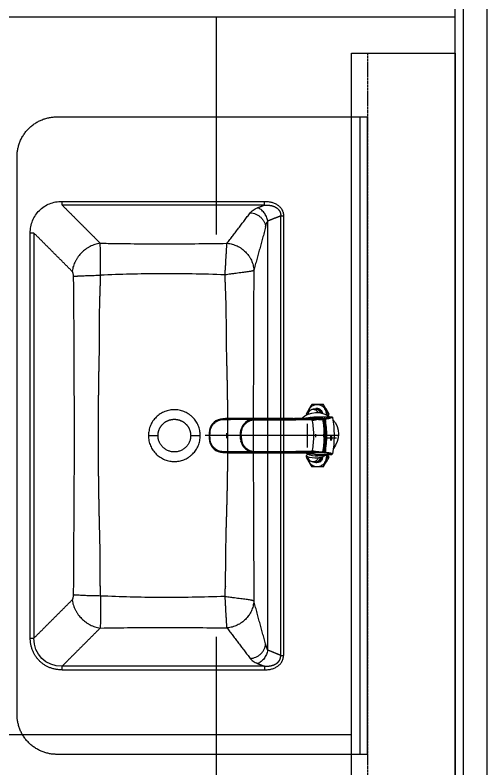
# Model space of a CAD drawing. Header units: millimetres. Extents: x 18456 to 179493, y -203649 to 469211.
# Drawn here: x 145095 to 145688, y 430503 to 431449 of the extents above; entities that cross this region are included whole.
import ezdxf

# ---------------------------------------------------------------- set-up
doc = ezdxf.new("R2010")
doc.units = ezdxf.units.MM
doc.linetypes.add('X-평면도(기본형)$0$HID', pattern=[2.8, 1.8, -1])
for name, color, linetype, true_color in [('X-평면도(기본형)$0$FIN', 9, 'Continuous', 0x808080), ('X-평면도(기본형)$0$FUR', 6, 'Continuous', 0xff00ff), ('X-평면도(기본형)$0$MC', 7, 'Continuous', 0x7f7fff), ('X-평면도(기본형)$0$TIL', 5, 'Continuous', 0x0000ff), ('X-평면도(기본형)$0$W1', 2, 'Continuous', 0xffff00)]:
    doc.layers.add(name, color=color, linetype=linetype, true_color=true_color)

# ---------------------------------------------------------------- blocks, each defined once
blk = doc.blocks.new('X-평면도(기본형)$0$A$C5FEA68FE')
at = {"layer": 'X-평면도(기본형)$0$FUR', "color": 8, "true_color": 0x808080}
for p, q in [((55.2, 39), (70.02, 39)), ((57.56, 29.12), (57.56, 28.32)), ((58.15, 29.12), (57.56, 29.12)), ((59.67, 31.7), (57.89, 29.91)), ((58.47, 29.91), (57.89, 29.91)), ((60.89, 32.92), (60.34, 32.37)), ((61.14, 32.92), (60.89, 32.92)), ((63.46, 34), (63.53, 34)), ((64.98, 33), (68.03, 33)), ((65.43, 23.5), (44.78, 23.5)), ((54.3, 21.52), (44.78, 23.5)), ((48.3, 27), (49.32, 27)), ((54.3, 20.52), (53.32, 20.69)), ((54.3, 21.52), (54.3, 20.52)), ((91.03, 21.52), (54.3, 21.52)), ((54.95, 20.52), (54.3, 20.52)), ((54.95, 20.46), (54.93, 20.45)), ((55.91, 21.29), (73.59, 21.44)), ((55.92, 21.29), (74.07, 21.44)), ((69.82, 19.97), (69.35, 19.97)), ((69.82, 19.96), (69.56, 18.55)), ((69.82, 19.96), (90.14, 19.94)), ((69.85, 20.97), (69.91, 20.97)), ((69.85, 20.96), (69.91, 20.96)), ((69.91, 20.96), (90.23, 20.93)), ((70.7, 22.9), (71.42, 22.74)), ((71.42, 22.74), (72.1, 22.58)), ((72.1, 22.58), (72.52, 22.48)), ((72.52, 22.48), (72.92, 22.39)), ((72.92, 22.39), (73.31, 22.31)), ((73.31, 22.31), (73.67, 22.23)), ((73.6, 21.44), (73.59, 21.44)), ((73.67, 22.23), (74.03, 22.15)), ((74.03, 22.15), (74.37, 22.07)), ((74.37, 22.07), (74.7, 22)), ((74.7, 22), (75.01, 21.93)), ((75.01, 21.93), (75.32, 21.87)), ((75.29, 21.45), (75.29, 21.45)), ((75.29, 21.45), (76.59, 21.18)), ((78.49, 21.07), (78.48, 21.07)), ((78.48, 21.07), (78.51, 21.07)), ((78.51, 21.07), (78.6, 21.07)), ((78.6, 21.07), (78.75, 21.06)), ((89.64, 21.53), (91.74, 21.52)), ((119.18, 19.89), (90.14, 19.94)), ((91.03, 21.52), (91.03, 20.93)), ((93.39, 21.51), (91.74, 21.52)), ((98.93, 21.5), (98.93, 20.93)), ((141.4, 19.86), (119.18, 19.89)), ((119.24, 20.96), (141.46, 20.93)), ((166.43, 20.47), (145.18, 20.48)), ((166.43, 21.47), (166.43, 20.47)), ((75.18, -15), (75.18, 15)), ((65.43, 2), (65.43, -2)), ((158.58, 8.3), (158.72, 7.83)), ((158.72, 7.83), (158.72, 7.84)), ((176.97, 3), (176.97, -3)), ((38.93, -3), (50.13, -3)), ((159.59, 0), (158.5, 0)), ((159.12, -6.17), (158.72, -7.84)), ((158.72, -7.83), (158.72, -7.84)), ((198.79, 0), (197.79, 0)), ((69.82, -19.96), (69.56, -18.55)), ((44.78, -23.5), (54.3, -21.52)), ((65.43, -23.5), (44.78, -23.5)), ((48.3, -27), (49.32, -27)), ((53.32, -20.69), (54.3, -20.52)), ((54.3, -20.52), (54.3, -21.52)), ((54.3, -20.52), (54.93, -20.52)), ((54.3, -21.52), (91.03, -21.52)), ((54.95, -20.46), (54.93, -20.45)), ((57.56, -26.96), (57.56, -29.12)), ((69.82, -19.97), (69.35, -19.97)), ((69.82, -19.96), (90.14, -19.94)), ((69.85, -20.96), (90.23, -20.93)), ((69.91, -20.97), (69.85, -20.97)), ((72.32, -22.53), (71.65, -22.68)), ((72.73, -22.44), (72.32, -22.53)), ((73.12, -22.35), (72.73, -22.44)), ((73.49, -22.27), (73.12, -22.35)), ((73.85, -22.19), (73.49, -22.27)), ((73.6, -21.44), (73.59, -21.44)), ((74.2, -22.11), (73.85, -22.19)), ((74.53, -22.04), (74.2, -22.11)), ((74.86, -21.97), (74.53, -22.04)), ((75.17, -21.9), (74.86, -21.97)), ((76.4, -24.76), (75.09, -23.45)), ((75.48, -21.83), (75.17, -21.9)), ((75.39, -21.76), (75.22, -21.77)), ((75.29, -21.45), (76.59, -21.18)), ((75.29, -21.45), (75.29, -21.45)), ((75.31, -21.45), (75.29, -21.45)), ((75.77, -21.77), (75.48, -21.83)), ((119.18, -19.89), (90.14, -19.94)), ((91.03, -21.52), (91.03, -20.93)), ((93.36, -21.51), (91.74, -21.52)), ((98.93, -21.5), (98.93, -20.93)), ((141.4, -19.86), (119.18, -19.89)), ((141.46, -20.93), (119.24, -20.96)), ((145.18, -20.48), (166.43, -20.47)), ((166.43, -21.47), (166.43, -20.47)), ((58.15, -29.12), (57.56, -29.12)), ((57.89, -29.91), (59.66, -31.7)), ((58.47, -29.91), (57.89, -29.91)), ((60.34, -32.37), (60.89, -32.92)), ((61.14, -32.92), (60.89, -32.92)), ((63.46, -34), (63.53, -34)), ((65.04, -33), (68.09, -33)), ((55.2, -39), (70.02, -39))]:
    blk.add_line(p, q, dxfattribs=at)
at = {"layer": 'X-평면도(기본형)$0$FUR', "color": 1, "true_color": 0xff0000}
blk.add_line((36.93, 0), (203.79, 0), dxfattribs=at)
at = {"layer": 'X-평면도(기본형)$0$FUR', "color": 8, "true_color": 0x808080}
for points in [[(53.28, 0), (53.45, 6.71), (54.02, 13.69), (54.93, 20.45)], [(74.07, 21.44), (74.77, 21.45), (75.29, 21.45)], [(75.19, 21.8), (75.21, 21.8), (75.34, 21.79), (75.64, 21.78), (76.13, 21.76), (76.79, 21.73), (77.61, 21.71), (78.59, 21.68), (79.72, 21.66), (81.01, 21.63), (82.46, 21.61), (84.05, 21.59), (85.78, 21.57), (87.65, 21.55), (89.64, 21.53)], [(75.29, 21.45), (75.94, 21.44), (76.82, 21.4), (77.5, 21.34)], [(75.32, 21.87), (75.63, 21.8), (75.77, 21.77)], [(78.75, 21.06), (78.96, 21.06), (79.06, 21.05)], [(90.23, 20.93), (98.89, 20.93), (108.71, 20.95), (119.24, 20.96)], [(93.39, 21.51), (96.32, 21.5), (98.93, 21.5)], [(98.93, 21.5), (119.24, 21.49), (141.9, 21.48), (166.43, 21.47)], [(141.46, 20.93), (144.46, 20.67), (147.64, 19.82), (150.62, 18.39), (153.28, 16.45), (155.51, 14.1), (157.27, 11.41), (158.58, 8.3)], [(166.43, 21.47), (170.47, 21.44), (174.43, 21.41), (178.12, 21.37), (181.56, 21.27), (184.76, 20.81), (187.69, 19.9), (190.29, 18.58), (192.55, 16.88), (194.5, 14.85), (196.15, 12.5), (197.53, 9.86), (198.36, 6.75), (198.7, 3.38), (198.79, 0)], [(158.72, 7.84), (159.12, 6.17), (159.48, 3.07), (159.59, 0)], [(54.93, -20.45), (54.02, -13.71), (53.45, -6.73), (53.28, 0)], [(158.72, -7.83), (158.58, -8.3), (157.27, -11.41), (155.51, -14.1), (153.28, -16.45), (150.62, -18.39), (147.64, -19.82), (144.46, -20.67), (141.46, -20.93)], [(159.59, 0), (159.48, -3.07), (159.12, -6.17)], [(198.79, 0), (198.7, -3.4), (198.36, -6.76), (197.53, -9.87), (196.15, -12.5), (194.5, -14.85), (192.55, -16.89), (190.28, -18.58), (187.68, -19.9), (184.75, -20.81), (181.55, -21.28), (178.1, -21.37), (174.42, -21.41), (170.45, -21.44), (166.43, -21.47)], [(75.29, -21.45), (74.79, -21.45), (74.08, -21.44), (55.91, -21.29)], [(71.65, -22.68), (70.93, -22.85), (70.7, -22.9)], [(91.74, -21.52), (89.64, -21.53), (87.65, -21.55), (85.78, -21.57), (84.05, -21.59), (82.46, -21.61), (81.01, -21.63), (79.72, -21.66), (78.59, -21.68), (77.61, -21.71), (76.79, -21.73), (76.13, -21.76), (75.64, -21.78), (75.34, -21.79), (75.23, -21.8)], [(77.5, -21.34), (76.84, -21.4), (75.96, -21.44), (75.29, -21.45)], [(119.24, -20.96), (108.71, -20.95), (98.89, -20.93), (90.23, -20.93)], [(98.93, -21.5), (96.1, -21.5), (93.33, -21.51)], [(166.43, -21.47), (141.88, -21.48), (119.22, -21.49), (98.93, -21.5)]]:
    blk.add_lwpolyline(points, dxfattribs=at)
for centre, radius, start, end in [((63.85, 1.58), 27.5, 46.85977, 127.10463), ((63.84, 27), 6.63, 161.33642, 168.96963), ((63.81, 27.02), 6.59, 116.30685, 153.91159), ((63.7, 27.05), 6.55, 108.08087, 110.01247), ((63.53, 27.12), 6.88, 90.00012, 90.60076), ((63.53, 27.05), 6.95, 87.49554, 89.99815), ((63.53, 27), 7, 84.77927, 87.49572), ((65.01, 27.05), 6.95, 63.25884, 89.99202), ((65.01, 27.05), 6.95, 59.90094, 63.26391), ((65.01, 27.05), 6.95, 57.89549, 59.8987), ((63.85, 1.58), 27.5, 138.20928, 220.16404), ((181.06, -0.01), 139.13, 170.62278, 179.99756), ((359.83, 196.98), 354.89, 208.61861, 209.00132), ((-285.87, -175.49), 391.6, 30.87087, 31.13659), ((168.28, -0.01), 116.81, 169.79209, 179.99713), ((63.3, 27), 11.81, 180.0042, 184.2704), ((168.27, -0.01), 115.8, 169.79186, 179.99735), ((182.74, -0.24), 129.46, 171.24538, 173.45916), ((171.88, -0.08), 117.37, 169.98491, 178.85873), ((183.27, -0.32), 130, 170.8042, 171.24659), ((55.92, 20.29), 1, 90.49052, 169.95115), ((55.9, 20.29), 0.984, 169.93221, 170.7977), ((78.68, 698.14), 678.23, 268.53369, 269.21192), ((210.24, 777.09), 771.47, 258.87058, 259.49355), ((65.42, -0.07), 23.57, 77.06801, 89.98059), ((77.09, -386.05), 407.51, 90.25236, 90.49106), ((63.19, 27), 11.76, 358.41932, 359.99934), ((79.27, 123.84), 102.16, 267.70789, 267.82265), ((75.38, 1.47), 19.98, 88.34539, 90.23996), ((81.26, 178.49), 156.84, 267.85634, 268.28736), ((75.37, 1.06), 20.39, 86.14707, 88.34433), ((-260.52, 211.19), 384.44, 331.20529, 331.37241), ((76.8, 2.07), 19.11, 87.28005, 90.61145), ((75.35, 0.78), 20.67, 85.65543, 86.15075), ((75.33, 0.58), 20.87, 84.02652, 85.65341), ((75.27, 0.01), 21.44, 81.32095, 84.02766), ((79.55, 63.94), 42.89, 267.32595, 267.50016), ((76.79, 1.99), 19.19, 84.92614, 87.28059), ((76.79, 1.94), 19.24, 83.21228, 84.92633), ((75.27, 0), 21.46, 79.79793, 81.32135), ((75.27, 0.01), 21.45, 79.02099, 79.7979), ((90.89, -587.31), 608.83, 89.7676, 89.98641), ((181.38, -0.09), 128.09, 174.17049, 176.62536), ((182.1, -0.16), 128.81, 173.46047, 174.17205), ((170.74, -0.14), 102.89, 169.53262, 179.92291), ((179.19, 0), 125.9, 179.53844, 179.99991), ((179.88, -0.01), 126.59, 177.36493, 179.53686), ((180.6, -0.04), 127.31, 176.62719, 177.36622), ((141.24, 2.82), 18.19, 12.82301, 15.97707), ((115.68, 0.07), 43.89, 4.35093, 5.5565), ((115.06, -0.04), 44.52, 0.04564, 4.42983), ((181.06, 0.01), 139.13, 180.0022, 189.37746), ((168.29, 0.01), 116.81, 180.0032, 190.20758), ((168.29, 0.01), 115.82, 180.00329, 190.2075), ((179.2, 0), 125.91, 180.00011, 180.51007), ((179.91, 0.01), 126.62, 180.51168, 182.71717), ((180.64, 0.04), 127.35, 182.71585, 183.45662), ((181.4, 0.09), 128.11, 183.45832, 185.83938), ((171.88, 0.08), 117.37, 181.14106, 190.01509), ((170.74, 0.14), 102.89, 180.07709, 190.46738), ((141.24, -2.82), 18.19, 344.02293, 347.17699), ((115.68, -0.07), 43.89, 354.4435, 355.64907), ((115.06, 0.04), 44.52, 355.57017, 359.95436), ((182.11, 0.16), 128.82, 185.83793, 186.59259), ((182.76, 0.24), 129.48, 186.59387, 188.79977), ((210.24, -777.09), 771.47, 100.50645, 101.12942), ((352.85, -193.18), 346.93, 150.72041, 151.38049), ((-272.72, 167.56), 376.24, 328.86197, 329.39808), ((65.97, -0.55), 27.75, 235.9539, 291.30492), ((63.35, -27), 11.86, 167.1239, 179.9794), ((63.85, 1.58), 27.5, 246.0792, 302.00314), ((183.28, 0.32), 130.01, 188.79857, 189.19579), ((55.9, -20.29), 0.984, 189.20228, 190.06772), ((55.92, -20.29), 1, 190.04877, 269.47112), ((63.89, -26.99), 6.67, 178.75192, 198.60014), ((78.68, -698.14), 678.23, 90.78808, 91.46631), ((65.42, 0.07), 23.57, 270.01941, 282.93199), ((77.18, 400.59), 422.04, 269.51305, 269.74353), ((63.2, -27), 11.76, 0.00038, 1.19472), ((75.38, -1.48), 19.97, 269.79742, 271.45026), ((81.37, -181.9), 160.25, 91.68597, 92.13961), ((75.37, -1.29), 20.16, 271.44803, 271.74208), ((75.37, -1.04), 20.41, 271.74606, 273.93652), ((75.69, -25.47), 1, 291.30492, 45), ((-262.77, -212.42), 387, 28.62794, 28.77509), ((76.8, -2.07), 19.11, 269.38855, 272.71995), ((75.35, -0.79), 20.66, 273.93276, 274.29964), ((75.33, -0.59), 20.86, 274.30184, 275.97359), ((75.27, -0.02), 21.43, 275.97262, 278.66845), ((79.55, -63.94), 42.89, 92.49984, 92.67405), ((76.79, -1.99), 19.19, 272.71941, 275.06071), ((76.79, -1.94), 19.24, 275.06054, 276.78774), ((75.27, 0.01), 21.47, 278.66789, 280.20232), ((75.27, 0.01), 21.46, 280.20231, 280.97858), ((90.9, 580.57), 602.09, 270.01266, 270.23111), ((63.81, -27.02), 6.59, 206.08841, 243.69315), ((63.7, -27.05), 6.55, 250.00955, 251.91914), ((63.53, -27.12), 6.88, 269.39924, 269.99988), ((63.53, -27.05), 6.95, 270.00185, 272.50459), ((63.53, -27), 7, 272.50441, 275.21785), ((65.01, -27.05), 6.95, 270.00752, 297.23269), ((65.01, -27.05), 6.95, 297.22705, 300.09945), ((65.01, -27.05), 6.95, 300.10116, 301.90907)]:
    blk.add_arc(centre, radius, start, end, dxfattribs=at)
at = {"layer": 'X-평면도(기본형)$0$FUR', "ltscale": 1.5}
for points in [[(0, -400), (0, 0), (0, 400)], [(390, 400), (195, 400), (0, 400)], [(440, -350), (440, 0), (440, 350)], [(0, -400), (195, -400), (390, -400)]]:
    blk.add_open_spline(points, degree=2, dxfattribs=at)
blk.add_open_spline([(9, -400), (9, -91.46), (9, 86.08), (9, 396.41), (9, 398.21), (9, 400)], degree=3, knots=[0, 0, 0, 0, 534.6, 534.6, 540, 540, 540, 540], dxfattribs=at)
for points, weights in [([(440, 350), (440, 400), (390, 400)], [1, 0.707106781185, 1]), ([(390, -400), (440, -400), (440, -350)], [1, 0.707106781189, 1])]:
    blk.add_rational_spline(points, weights, degree=2, dxfattribs=at)
at = {"layer": 'X-평면도(기본형)$0$FUR', "color": 8, "ltscale": 1.5, "true_color": 0x808080}
for points, weights, degree, knots in [([(129.41, 294), (111.46, 294), (106.57, 281.78), (105.43, 278.93), (105.43, 275.73)], [1, 0.867983642454, 1, 0.991186481286, 1], 2, [149.270645, 149.270645, 149.270645, 178.451755, 178.451755, 186.441821, 186.441821, 186.441821]), ([(129.41, 289.36), (123.37, 289.63), (118, 288.43), (114.34, 285.99), (112.51, 284.77), (111.1, 283.25), (110.19, 281.51), (109.27, 279.77), (108.86, 277.81), (108.96, 275.73)], [1, 1, 0.999999999999, 0.999999999998, 0.999999999998, 0.999999999998, 0.999999999998, 0.999999999999, 0.999999999999, 1], 3, [-177.724874, -177.724874, -177.724874, -177.724874, -161.816402, -161.816402, -161.816402, -153.862167, -153.862167, -153.862167, -145.907933, -145.907933, -145.907933, -145.907933]), ([(178.87, -201.71), (178.52, -193.25), (178.2, -184.79), (177.74, -131.17), (177.34, -119.17), (176.95, -107.16), (176.62, -95.14), (176.45, -89.14), (176.3, -83.13), (176.16, -78.12), (176.03, -72.11), (175.9, -66.11), (175.79, -60.1), (175.68, -54.09), (175.6, -48.08), (175.51, -42.07), (175.44, -36.06), (175.38, -30.05), (175.33, -24.04), (175.29, -18.03), (175.27, -12.02), (175.25, -6.01), (175.25, 0), (175.25, 6.01), (175.27, 12.02), (175.29, 18.03), (175.33, 24.04), (175.38, 30.05), (175.44, 36.06), (175.51, 42.07), (175.6, 48.08), (175.68, 54.09), (175.79, 60.1), (175.9, 66.11), (176.03, 72.11), (176.16, 78.12), (176.3, 84.13), (176.45, 90.14), (176.62, 96.14), (176.95, 107.16), (177.34, 160.78), (177.74, 172.79), (178.2, 184.79), (178.52, 193.25), (178.87, 201.71)], [1, 0.999998929205, 1, 0.999997072981, 1, 0.999996097884, 1, 0.999998838939, 1, 0.999998722149, 1, 0.999998612725, 1, 0.999998516582, 1, 0.999998435944, 1, 0.999998372273, 1, 0.999998327986, 1, 0.99999830446, 1, 0.999998304381, 1, 0.999998327854, 1, 0.999998372238, 1, 0.999998435741, 1, 0.999998516691, 1, 0.999998612658, 1, 0.999998722217, 1, 0.999998839204, 1, 0.999996097552, 1, 0.999997073046, 1, 0.999998929185, 1], 2, [0, 0, 0, 16.929654, 16.929654, 40.955029, 40.955029, 64.987925, 64.987925, 77.006156, 77.006156, 89.025175, 89.025175, 101.044751, 101.044751, 113.064625, 113.064625, 125.084645, 125.084645, 137.104756, 137.104756, 149.124922, 149.124922, 161.145163, 161.145163, 173.165401, 173.165401, 185.185573, 185.185573, 197.205684, 197.205684, 209.225704, 209.225704, 221.24558, 221.24558, 233.26515, 233.26515, 245.284173, 245.284173, 257.302401, 257.302401, 281.335303, 281.335303, 305.360686, 305.360686, 322.290343, 322.290343, 322.290343]), ([(335.41, 201.27), (335.71, 192.78), (335.98, 184.29), (336.17, 178.29), (336.35, 172.28), (336.52, 166.28), (336.68, 160.29), (336.84, 154.29), (336.98, 106.68), (337.12, 101.69), (337.24, 95.7), (337.36, 89.71), (337.47, 83.72), (337.58, 77.74), (337.67, 71.75), (337.76, 65.77), (337.84, 59.79), (337.92, 53.81), (337.98, 47.83), (338.04, 41.85), (338.08, 35.87), (338.13, 29.89), (338.16, 23.91), (338.19, 17.93), (338.2, 11.96), (338.22, 5.98), (338.22, 0), (338.22, -5.98), (338.2, -11.96), (338.19, -17.93), (338.16, -23.91), (338.13, -29.89), (338.08, -35.87), (338.04, -41.85), (337.98, -47.83), (337.92, -53.81), (337.84, -59.79), (337.76, -65.77), (337.67, -71.75), (337.58, -77.74), (337.47, -82.72), (337.36, -88.71), (337.24, -94.7), (337.12, -100.69), (336.98, -106.68), (336.84, -112.68), (336.68, -118.67), (336.52, -124.67), (336.35, -130.67), (336.17, -136.67), (335.98, -184.29), (335.71, -192.78), (335.41, -201.27)], [1, 0.999997998814, 1, 0.999998998342, 1, 0.999999014457, 1, 0.999999036491, 1, 0.999999063654, 1, 0.999999090965, 1, 0.99999911772, 1, 0.999999142111, 1, 0.999999164198, 1, 0.999999182632, 1, 0.999999196571, 1, 0.999999205708, 1, 0.999999209928, 1, 0.999999209953, 1, 0.999999205745, 1, 0.999999196599, 1, 0.999999182676, 1, 0.999999164185, 1, 0.999999142126, 1, 0.999999117635, 1, 0.999999090986, 1, 0.999999063692, 1, 0.999999036447, 1, 0.999999014524, 1, 0.999998998333, 1, 0.999997998794, 1], 2, [0, 0, 0, 16.995033, 16.995033, 29.007338, 29.007338, 41.009154, 41.009154, 53.001709, 53.001709, 64.986214, 64.986214, 76.963795, 76.963795, 88.935507, 88.935507, 100.902323, 100.902323, 112.865123, 112.865123, 124.824762, 124.824762, 136.782077, 136.782077, 148.737873, 148.737873, 160.692931, 160.692931, 172.647993, 172.647993, 184.603785, 184.603785, 196.561102, 196.561102, 208.52074, 208.52074, 220.48354, 220.48354, 232.450359, 232.450359, 244.42207, 244.42207, 256.399653, 256.399653, 268.384155, 268.384155, 280.376709, 280.376709, 292.378521, 292.378521, 304.390822, 304.390822, 321.385853, 321.385853, 321.385853]), ([(263, 0), (263, 8.49), (257, 14.5), (250.99, 20.5), (242.5, 20.5), (234.01, 20.5), (228, 14.5), (222, 8.49), (222, 0)], [1, 0.923879145164, 1, 0.923879145164, 1, 0.923879145164, 1, 0.923879145164, 1], 2, [0, 0, 0, 16.100731, 16.100731, 32.201462, 32.201462, 48.302193, 48.302193, 64.402923, 64.402923, 64.402923]), ([(222, 0), (222, -20.5), (242.5, -20.5), (263, -20.5), (263, 0)], [1, 0.707106973056, 1, 0.707106973056, 1], 2, [0, 0, 0, 32.201368, 32.201368, 64.402735, 64.402735, 64.402735]), ([(383.46, -294), (400.63, -294), (412.01, -282.62), (423.39, -271.24), (423.39, -254.08)], [1, 0.936562399617, 1, 0.936562362311, 1], 2, [257.038375, 257.038375, 257.038375, 290.29334, 290.29334, 323.548315, 323.548315, 323.548315]), ([(129.41, -294), (111.46, -294), (106.57, -281.78), (105.43, -278.93), (105.43, -275.73)], [1, 0.867983642454, 1, 0.991186481286, 1], 2, [149.270645, 149.270645, 149.270645, 178.451755, 178.451755, 186.441821, 186.441821, 186.441821]), ([(129.41, -289.36), (123.37, -289.63), (118, -288.43), (114.34, -285.99), (112.51, -284.77), (111.1, -283.25), (110.19, -281.51), (109.27, -279.77), (108.86, -277.81), (108.96, -275.73)], [1, 1, 0.999999999999, 0.999999999998, 0.999999999998, 0.999999999998, 0.999999999998, 0.999999999999, 0.999999999999, 1], 3, [-177.724874, -177.724874, -177.724874, -177.724874, -161.816402, -161.816402, -161.816402, -153.862167, -153.862167, -153.862167, -145.907933, -145.907933, -145.907933, -145.907933])]:
    blk.add_rational_spline(points, weights, degree=degree, knots=knots, dxfattribs=at)
for points, degree in [([(383.46, 294), (257.69, 294), (129.41, 294)], 2), ([(137.91, 285.96), (133.66, 287.66), (129.41, 289.36)], 2), ([(129.41, 289.36), (257.69, 289.36), (383.46, 289.36)], 2), ([(383.46, 289.36), (359.51, 265.41), (335.56, 241.46)], 2), ([(108.96, 275.73), (107.2, 275.73), (105.43, 275.73)], 2), ([(108.96, 275.73), (117.07, 272.49), (125.19, 269.25)], 2), ([(176.32, 241.37), (161.81, 260.49), (147.3, 279.61)], 2), ([(128, 261.47), (135.36, 234.43), (142.73, 207.38)], 2), ([(370.84, 206.18), (394.79, 230.13), (418.74, 254.08)], 2), ([(418.74, 254.08), (418.74, 0), (418.74, -254.08)], 2), ([(423.39, -254.08), (423.39, 0), (423.39, 254.08)], 2), ([(222, 0), (216, 0), (210, 0)], 2), ([(275, 0), (269, 0), (263, 0)], 2), ([(128, -261.47), (135.36, -234.43), (142.73, -207.38)], 2), ([(418.74, -254.08), (394.79, -230.13), (370.84, -206.18)], 2), ([(176.32, -241.37), (161.81, -260.49), (147.3, -279.61)], 2), ([(335.56, -241.46), (359.51, -265.41), (383.46, -289.36)], 2), ([(383.46, -289.36), (404.01, -289.68), (419.07, -274.63), (418.74, -254.08)], 3), ([(108.96, -275.73), (117.07, -272.49), (125.19, -269.25)], 2), ([(108.96, -275.73), (107.2, -275.73), (105.43, -275.73)], 2), ([(137.91, -285.96), (133.66, -287.66), (129.41, -289.36)], 2), ([(129.41, -289.36), (257.69, -289.36), (383.46, -289.36)], 2), ([(383.46, -294), (257.69, -294), (129.41, -294)], 2)]:
    blk.add_open_spline(points, degree=degree, dxfattribs=at)
for points, weights in [([(129.41, 289.36), (129.41, 290.61), (129.41, 294)], [1, 0.828067230434, 1]), ([(383.46, 289.36), (383.46, 290.61), (383.46, 294)], [1, 0.82806723033, 1]), ([(418.74, 254.08), (420, 254.08), (423.39, 254.08)], [1, 0.828067239603, 1]), ([(369.05, 199.9), (359.94, 200.87), (335.41, 201.27)], [1, 0.839883360345, 1]), ([(125.18, -129.03), (125.19, -129), (125.19, -128.98)], [0.999033711545, 0.999484646157, 1]), ([(335.41, -201.27), (359.94, -200.87), (369.05, -199.9)], [1, 0.839883405763, 1]), ([(129.41, -289.36), (129.41, -290.61), (129.41, -294)], [1, 0.828067230434, 1]), ([(383.46, -294), (383.46, -290.61), (383.46, -289.36)], [1, 0.828069181127, 1])]:
    blk.add_rational_spline(points, weights, degree=2, dxfattribs=at)
for points, degree, knots in [([(423.39, 254.08), (423.39, 259.55), (422.38, 264.89), (420.45, 269.75), (418.51, 274.61), (415.64, 278.99), (412.01, 282.62), (408.38, 286.25), (403.99, 289.12), (399.13, 291.06), (394.27, 293), (388.94, 294), (383.46, 294)], 3, [257.038357, 257.038357, 257.038357, 257.038357, 273.665847, 273.665847, 273.665847, 290.293337, 290.293337, 290.293337, 306.920827, 306.920827, 306.920827, 323.548314, 323.548314, 323.548314, 323.548314]), ([(125.19, 269.25), (125.38, 270.2), (125.87, 272.08), (127.26, 275.7), (129.2, 279.01), (131.63, 281.86), (133.6, 283.63), (135.7, 285.03), (137.17, 285.7), (137.91, 285.96)], 3, [0, 0, 0, 0, 2.913718, 5.830064, 11.624035, 14.347941, 17.051178, 19.538206, 21.893609, 21.893609, 21.893609, 21.893609]), ([(147.3, 279.61), (147.05, 279.94), (146.52, 280.57), (145.33, 281.78), (143.54, 283.17), (140.94, 284.67), (138.98, 285.53), (137.91, 285.96)], 3, [0, 0, 0, 0, 1.24216, 2.480075, 5.069621, 8.028544, 11.477205, 11.477205, 11.477205, 11.477205]), ([(105.43, 275.73), (105.43, 55.93), (105.43, -122.25), (105.43, -219.8), (105.43, -275.73)], 2, [0, 0, 0, 358.372855, 358.372855, 470.865374, 470.865374, 470.865374]), ([(108.96, -275.73), (108.96, -219.92), (108.96, -122.49), (108.96, 55.82), (108.96, 275.73)], 2, [-112.256478, -112.256478, -112.256478, 0, 0, 358.60717, 358.60717, 358.60717]), ([(147.3, 279.61), (146.09, 279.54), (143.68, 279.2), (140.15, 278.06), (136.87, 276.32), (133.96, 274.04), (131.52, 271.31), (129.66, 268.22), (128.43, 264.89), (128.07, 262.61), (128, 261.47)], 3, [0, 0, 0, 0, 3.623984, 7.286314, 11.08241, 14.731714, 18.341088, 22.01759, 25.504789, 28.919627, 28.919627, 28.919627, 28.919627]), ([(128, 261.47), (127.96, 261.78), (127.87, 262.4), (127.6, 263.66), (127.11, 265.27), (126.27, 267.25), (125.57, 268.56), (125.19, 269.25)], 3, [0, 0, 0, 0, 0.933511, 1.877057, 3.857216, 5.964236, 8.320076, 8.320076, 8.320076, 8.320076]), ([(125.19, -269.25), (125.19, -219.92), (125.19, -128.98), (125.19, 49.33), (125.19, 269.25)], 2, [-99.207147, -99.207147, -99.207147, 0, 0, 358.607173, 358.607173, 358.607173]), ([(176.32, 241.37), (175.14, 241.27), (172.95, 240.97), (168.7, 239.99), (164.65, 238.5), (160.75, 236.44), (157.12, 234.1), (153.07, 230.7), (149.67, 226.67), (147.33, 223.05), (145.3, 219.15), (143.87, 215.08), (143.01, 210.79), (142.78, 208.57), (142.73, 207.38)], 3, [0, 0, 0, 0, 3.544592, 6.625858, 13.083009, 16.434365, 19.839905, 26.039529, 32.227673, 35.619626, 38.956432, 45.401325, 48.495052, 52.080184, 52.080184, 52.080184, 52.080184]), ([(335.56, 241.46), (328.93, 241.34), (315.57, 241.13), (298.45, 240.9), (278.74, 240.75), (258.81, 240.7), (237.98, 240.74), (210.41, 240.89), (189.78, 241.14), (176.32, 241.37)], 3, [0, 0, 0, 0, 19.908754, 40.066551, 58.879614, 79.036006, 99.864419, 121.364749, 161.750065, 161.750065, 161.750065, 161.750065]), ([(178.87, 201.71), (178.73, 203.54), (178.47, 207.33), (178.11, 213.03), (177.71, 219.88), (177.4, 225.6), (177.1, 230.82), (176.89, 234.41), (176.66, 237.71), (176.47, 240), (176.37, 240.95), (176.32, 241.37)], 3, [0, 0, 0, 0, 5.521937, 11.39236, 17.143423, 26.081312, 28.581735, 32.84004, 36.866199, 38.492133, 39.744099, 39.744099, 39.744099, 39.744099]), ([(335.41, 201.27), (335.28, 210.26), (335.24, 219.03), (335.31, 233.08), (335.41, 238.38), (335.56, 241.46)], 3, [-1, -1, -1, -1, -0.5, -0.5, 0, 0, 0, 0]), ([(335.56, 241.46), (336.76, 241.29), (338.99, 240.87), (343.29, 239.66), (347.36, 237.96), (351.28, 235.72), (354.95, 233.22), (359.06, 229.68), (362.6, 225.56), (365.11, 221.9), (367.35, 217.97), (369.05, 213.9), (370.26, 209.6), (370.68, 207.38), (370.84, 206.18)], 3, [0, 0, 0, 0, 3.630985, 6.783896, 13.393005, 16.827229, 20.321856, 26.696932, 33.072009, 36.566637, 40.000862, 46.609972, 49.762883, 53.393869, 53.393869, 53.393869, 53.393869]), ([(142.73, 207.38), (142.84, 192.96), (143.04, 164.48), (143.32, 68.28), (143.47, 0), (143.29, -81.7), (142.95, -137.29), (142.73, -207.37)], 3, [0, 0, 0, 0, 43.264093, 85.420173, 166.76195, 248.103728, 333.523905, 333.523905, 333.523905, 333.523905]), ([(142.73, 207.38), (142.87, 207.28), (143.19, 207.11), (143.75, 206.89), (144.43, 206.68), (145.24, 206.46), (146.18, 206.25), (147.78, 205.93), (149.95, 205.57), (152.83, 205.15), (155.78, 204.75), (160.62, 204.13), (165.94, 203.47), (172.62, 202.6), (176.52, 202.06), (178.87, 201.71)], 3, [0, 0, 0, 0, 0.519203, 1.098251, 1.803015, 2.639031, 3.608563, 4.712976, 7.525501, 10.190084, 13.446089, 16.456188, 24.83664, 29.529763, 36.654927, 36.654927, 36.654927, 36.654927]), ([(178.87, 201.71), (206.1, 202.83), (234.37, 203.27), (286.58, 203.04), (309.54, 202.37), (335.41, 201.27)], 3, [0, 0, 0, 0, 0.4999002, 0.4999002, 1, 1, 1, 1]), ([(369.05, -199.9), (368.87, -187.77), (368.56, -120.97), (368.23, -81.93), (368.03, -41.96), (367.96, 0), (368.03, 41.96), (368.23, 82.93), (368.56, 162.58), (368.87, 187.77), (369.05, 199.9)], 3, [0, 0, 0, 0, 36.377, 75.56608, 117.129093, 159.285448, 201.441802, 243.004816, 282.193896, 318.570893, 318.570893, 318.570893, 318.570893]), ([(369.05, 199.9), (369.06, 200.23), (369.09, 200.89), (369.22, 202.16), (369.46, 203.36), (369.81, 204.45), (370.11, 205.14), (370.45, 205.71), (370.71, 206.04), (370.84, 206.18)], 3, [0, 0, 0, 0, 0.997356, 1.993032, 3.835594, 4.658667, 5.41651, 6.076319, 6.66267, 6.66267, 6.66267, 6.66267]), ([(210, 0), (210, 2.2), (210.43, 6.53), (212.34, 12.68), (215.32, 18.18), (218.71, 22.32), (222.02, 25.33), (225.65, 27.96), (230.39, 30.4), (236.42, 32.15), (242.43, 32.68), (248.55, 32.1), (254.49, 30.4), (260.29, 27.42), (265.36, 23.41), (269.49, 18.48), (272.6, 12.83), (274.56, 6.59), (275, 2.22), (275, 0)], 3, [0, 0, 0, 0, 6.623745, 12.987508, 19.197274, 25.317994, 28.969212, 32.613481, 38.711355, 44.909769, 51.361864, 56.712794, 63.296382, 69.790056, 76.199755, 82.583116, 88.982379, 95.460697, 102.100462, 102.100462, 102.100462, 102.100462]), ([(275, 0), (275, -2.21), (274.56, -6.58), (272.61, -12.82), (269.5, -18.48), (265.36, -23.4), (260.3, -27.42), (254.49, -30.4), (248.56, -32.1), (242.44, -32.68), (236.43, -32.15), (230.4, -30.4), (225.65, -27.96), (222.03, -25.34), (218.71, -22.32), (215.32, -18.18), (212.34, -12.68), (210.43, -6.54), (210, -2.21), (210, 0)], 3, [0, 0, 0, 0, 6.640026, 13.119885, 19.521397, 25.907293, 32.315537, 38.808222, 45.390389, 50.739167, 57.19109, 63.390709, 69.490037, 73.135196, 76.787279, 82.906718, 89.115114, 95.477549, 102.10024, 102.10024, 102.10024, 102.10024]), ([(178.87, -201.71), (177.75, -201.87), (175.4, -202.21), (171.5, -202.75), (165.94, -203.47), (160.53, -204.14), (155.61, -204.77), (152.66, -205.17), (149.87, -205.58), (147.78, -205.93), (146.18, -206.24), (145.24, -206.46), (144.43, -206.67), (143.75, -206.89), (143.19, -207.11), (142.87, -207.28), (142.73, -207.37)], 3, [0, 0, 0, 0, 3.378101, 7.125135, 11.818239, 20.198653, 23.471576, 26.699928, 29.129283, 31.941776, 33.046172, 34.015684, 34.851678, 35.556371, 36.135367, 36.654589, 36.654589, 36.654589, 36.654589]), ([(142.73, -207.37), (142.78, -208.57), (143.01, -210.79), (143.87, -215.08), (145.3, -219.15), (147.33, -223.05), (149.66, -226.67), (153.07, -230.7), (157.12, -234.1), (160.75, -236.44), (164.65, -238.5), (168.7, -239.99), (172.95, -240.97), (175.14, -241.27), (176.32, -241.37)], 3, [0, 0, 0, 0, 3.585215, 6.679023, 13.124118, 16.461053, 19.853154, 26.041613, 32.241611, 35.647377, 38.998965, 45.45658, 48.53807, 52.082913, 52.082913, 52.082913, 52.082913]), ([(176.32, -241.37), (176.37, -240.95), (176.47, -240), (176.66, -237.71), (176.89, -234.41), (177.1, -230.82), (177.4, -225.6), (177.71, -219.88), (178.22, -211.2), (178.59, -205.49), (178.87, -201.71)], 3, [0, 0, 0, 0, 1.252066, 2.877885, 6.904026, 11.162314, 13.662729, 22.600591, 28.351639, 39.743972, 39.743972, 39.743972, 39.743972]), ([(178.87, -201.71), (206.11, -202.83), (234.38, -203.27), (286.6, -203.04), (309.55, -202.37), (335.41, -201.27)], 3, [0, 0, 0, 0, 0.5000481, 0.5000481, 1, 1, 1, 1]), ([(335.41, -201.27), (335.28, -210.26), (335.24, -219.03), (335.31, -233.08), (335.41, -238.38), (335.56, -241.46)], 3, [0, 0, 0, 0, 0.5, 0.5, 1, 1, 1, 1]), ([(370.84, -206.18), (370.68, -207.38), (370.26, -209.6), (369.05, -213.9), (367.35, -217.97), (365.11, -221.9), (362.6, -225.56), (359.06, -229.68), (354.95, -233.22), (351.28, -235.72), (347.36, -237.96), (343.29, -239.66), (338.99, -240.87), (336.76, -241.29), (335.56, -241.46)], 3, [0, 0, 0, 0, 3.630979, 6.783883, 13.392978, 16.827196, 20.321816, 26.69688, 33.071946, 36.566568, 40.000788, 46.609891, 49.7628, 53.393783, 53.393783, 53.393783, 53.393783]), ([(370.84, -206.18), (370.71, -206.04), (370.45, -205.71), (370.11, -205.14), (369.81, -204.45), (369.46, -203.36), (369.15, -201.84), (369.06, -200.56), (369.05, -199.9)], 3, [0, 0, 0, 0, 0.586351, 1.24616, 2.004003, 2.827077, 4.669639, 6.662672, 6.662672, 6.662672, 6.662672]), ([(335.56, -241.46), (308.63, -240.98), (284.16, -240.72), (230.23, -240.71), (203.26, -240.91), (176.32, -241.37)], 3, [-445.48193, -445.48193, -445.48193, -445.48193, -444.98193, -444.98193, -444.48193, -444.48193, -444.48193, -444.48193]), ([(423.39, -254.08), (422.4, -254.08), (421.42, -254.08), (420.6, -254.08), (419.77, -254.08), (419.11, -254.08), (418.74, -254.08)], 3, [0, 0, 0, 0, 2.957825, 2.957825, 2.957825, 5.95145, 5.95145, 5.95145, 5.95145]), ([(128, -261.47), (127.96, -261.78), (127.87, -262.4), (127.6, -263.66), (127.11, -265.27), (126.27, -267.25), (125.57, -268.56), (125.19, -269.25)], 3, [0, 0, 0, 0, 0.933511, 1.877057, 3.857216, 5.964236, 8.320076, 8.320076, 8.320076, 8.320076]), ([(147.3, -279.61), (146.09, -279.54), (143.68, -279.2), (140.15, -278.06), (136.87, -276.32), (133.96, -274.04), (131.52, -271.31), (129.66, -268.22), (128.43, -264.89), (128.07, -262.61), (128, -261.47)], 3, [0, 0, 0, 0, 3.623984, 7.286314, 11.08241, 14.731714, 18.341088, 22.01759, 25.504789, 28.919627, 28.919627, 28.919627, 28.919627]), ([(125.19, -269.25), (125.38, -270.2), (125.87, -272.08), (127.26, -275.7), (129.2, -279.01), (131.63, -281.86), (133.6, -283.63), (135.7, -285.03), (137.17, -285.7), (137.91, -285.96)], 3, [0, 0, 0, 0, 2.913718, 5.830064, 11.624035, 14.347941, 17.051178, 19.538206, 21.893609, 21.893609, 21.893609, 21.893609]), ([(147.3, -279.61), (147.05, -279.94), (146.52, -280.57), (145.33, -281.78), (143.54, -283.17), (140.94, -284.67), (138.98, -285.53), (137.91, -285.96)], 3, [0, 0, 0, 0, 1.24216, 2.480075, 5.069621, 8.028544, 11.477205, 11.477205, 11.477205, 11.477205])]:
    blk.add_open_spline(points, degree=degree, knots=knots, dxfattribs=at)
at = {"layer": 'X-평면도(기본형)$0$FUR', "color": 8, "true_color": 0x808080}
for points, knots in [([(48.3, 27), (49.4, 29.01), (51.65, 33.04), (54, 37.01), (55.2, 39)], [0, 0, 0, 0, 0.496642, 1, 1, 1, 1]), ([(49.32, 27), (50.52, 28.99), (52.87, 32.96), (55.12, 36.99), (56.21, 39)], [0, 0, 0, 0, 0.503367, 1, 1, 1, 1]), ([(51.49, 27), (51.49, 28.53), (52.1, 31.63), (54.71, 35.54), (58.61, 38.16), (63.22, 39.08), (67.83, 38.16), (71.74, 35.54), (74.34, 31.63), (74.95, 28.53), (74.95, 27)], [0, 0, 0, 0, 0.125222, 0.250312, 0.375221, 0.5, 0.624779, 0.749688, 0.874778, 1, 1, 1, 1]), ([(70.02, 39), (71.22, 37.01), (73.57, 33.04), (75.82, 29.01), (76.92, 27)], [0, 0, 0, 0, 0.503358, 1, 1, 1, 1]), ([(63.46, 34), (62.63, 34), (60.97, 33.7), (58.8, 32.41), (57.21, 30.45), (56.68, 28.85), (56.56, 28.03)], [0, 0, 0, 0, 0.249743, 0.499603, 0.749704, 1, 1, 1, 1]), ([(56.56, 28.05), (56.69, 28.86), (57.23, 30.46), (58.81, 32.42), (60.98, 33.7), (62.64, 34), (63.46, 34)], [0, 0, 0, 0, 0.250428, 0.500577, 0.750374, 1, 1, 1, 1]), ([(56.64, 28.07), (56.76, 28.88), (57.3, 30.46), (58.87, 32.4), (61.01, 33.68), (62.65, 33.99), (63.46, 34)], [0, 0, 0, 0, 0.25042, 0.500564, 0.750358, 1, 1, 1, 1]), ([(57.24, 28.24), (57.35, 28.8), (57.71, 29.89), (58.64, 31.33), (59.91, 32.48), (60.93, 33.01), (61.46, 33.2)], [0, 0, 0, 0, 0.250327, 0.500463, 0.750368, 1, 1, 1, 1]), ([(64.79, 34), (64, 34), (62.4, 33.73), (60.3, 32.54), (58.7, 30.73), (58.1, 29.22), (57.94, 28.45)], [0, 0, 0, 0, 0.250012, 0.49999, 0.749993, 1, 1, 1, 1]), ([(57.97, 28.45), (58.13, 29.23), (58.73, 30.73), (60.32, 32.54), (62.41, 33.73), (64, 34), (64.79, 34)], [0, 0, 0, 0, 0.250418, 0.500556, 0.750354, 1, 1, 1, 1]), ([(58.19, 28.49), (58.36, 29.26), (58.96, 30.75), (60.55, 32.55), (62.64, 33.73), (64.22, 34), (65.01, 34)], [0, 0, 0, 0, 0.250417, 0.500554, 0.750352, 1, 1, 1, 1]), ([(59.23, 28.64), (59.4, 29.26), (59.96, 30.45), (61.31, 31.87), (63.04, 32.79), (64.33, 33), (64.98, 33)], [0, 0, 0, 0, 0.250403, 0.500526, 0.750334, 1, 1, 1, 1]), ([(68.03, 33), (67.42, 33), (66.19, 32.81), (64.53, 31.98), (63.19, 30.69), (62.6, 29.59), (62.4, 29.02)], [0, 0, 0, 0, 0.249691, 0.499513, 0.749626, 1, 1, 1, 1]), ([(68.03, 33), (68.61, 33), (69.77, 32.84), (71.31, 32.16), (72.51, 31.22), (73.56, 29.97), (74.34, 28.45), (74.72, 27.26), (74.87, 26.7)], [0, 0, 0, 0, 0.174812, 0.343125, 0.496398, 0.627179, 0.82874, 1, 1, 1, 1]), ([(44.78, 23.5), (44.55, 23.5), (44.07, 23.33), (43.83, 22.89), (43.79, 22.66)], [0, 0, 0, 0, 0.500069, 1, 1, 1, 1]), ([(53.32, 20.69), (53.36, 20.92), (53.61, 21.35), (54.08, 21.52), (54.3, 21.52)], [0, 0, 0, 0, 0.500618, 1, 1, 1, 1]), ([(54.95, 20.46), (54.98, 20.68), (55.22, 21.12), (55.69, 21.29), (55.92, 21.29)], [0, 0, 0, 0, 0.502397, 1, 1, 1, 1]), ([(56.3, 20.34), (56.18, 20.35), (55.73, 20.38), (55.27, 20.42), (54.95, 20.46)], [0, 0, 0, 0, 0.270564, 1, 1, 1, 1]), ([(55.92, 21.29), (56.02, 21.28), (56.47, 21.23), (56.92, 21.19), (57.26, 21.16)], [0, 0, 0, 0, 0.229025, 1, 1, 1, 1]), ([(56.3, 20.33), (56.32, 20.44), (56.4, 20.67), (56.62, 20.94), (56.92, 21.12), (57.15, 21.16), (57.26, 21.16)], [0, 0, 0, 0, 0.244676, 0.503554, 0.760293, 1, 1, 1, 1]), ([(61.32, 20.13), (60.74, 20.14), (59.67, 20.18), (58.24, 20.22), (57.15, 20.27), (56.54, 20.31), (56.3, 20.33)], [0, 0, 0, 0, 0.348464, 0.636633, 0.855886, 1, 1, 1, 1]), ([(57.26, 21.16), (57.46, 21.15), (57.97, 21.12), (58.87, 21.09), (60.04, 21.06), (62.07, 21.02), (65.05, 20.98), (67.54, 20.97), (68.88, 20.97)], [0, 0, 0, 0, 0.052312, 0.130388, 0.232393, 0.355722, 0.65457, 1, 1, 1, 1]), ([(75.18, 21.77), (74.86, 21.78), (74.31, 21.8), (73.61, 21.85), (73.15, 21.89), (72.84, 21.96), (72.6, 22.01), (72.26, 22.08), (71.84, 22.17), (71.32, 22.27), (70.62, 22.42), (69.37, 22.68), (67.58, 23.05), (66.14, 23.35), (65.43, 23.5)], [0, 0, 0, 0, 0.097229, 0.168427, 0.211625, 0.237042, 0.262409, 0.288053, 0.340061, 0.39305, 0.446842, 0.556221, 0.77896, 1, 1, 1, 1]), ([(69.35, 19.97), (69.3, 20.09), (69.2, 20.33), (69.11, 20.6), (69.03, 20.79), (68.98, 20.89), (68.92, 20.96), (68.88, 20.97)], [0, 0, 0, 0, 0.361618, 0.670768, 0.792143, 0.886792, 1, 1, 1, 1]), ([(69.88, 20.92), (69.87, 20.87), (69.86, 20.75), (69.83, 20.43), (69.82, 20.16), (69.82, 19.96)], [0, 0, 0, 0, 0.150781, 0.383519, 1, 1, 1, 1]), ([(69.91, 20.97), (69.91, 20.97), (69.89, 20.95), (69.89, 20.93), (69.88, 20.92)], [0, 0, 0, 0, 0.321151, 1, 1, 1, 1]), ([(91.03, 21.52), (88.29, 21.53), (83.47, 21.57), (78.65, 21.66), (76.57, 21.72)], [0, 0, 0, 0, 0.568815, 1, 1, 1, 1]), ([(76.59, 21.18), (76.64, 21.17), (76.75, 21.16), (77.07, 21.13), (77.34, 21.12), (77.55, 21.11)], [0, 0, 0, 0, 0.140835, 0.352847, 1, 1, 1, 1]), ([(77.68, 21.1), (77.78, 21.1), (78.24, 21.08), (78.7, 21.06), (79.06, 21.05)], [0, 0, 0, 0, 0.21551, 1, 1, 1, 1]), ([(79.06, 21.05), (80.67, 21.01), (84.39, 20.96), (88.12, 20.94), (90.23, 20.93)], [0, 0, 0, 0, 0.432646, 1, 1, 1, 1]), ([(90.14, 19.93), (90.14, 20.06), (90.14, 20.25), (90.15, 20.48), (90.16, 20.63), (90.18, 20.75), (90.19, 20.85), (90.2, 20.9), (90.22, 20.93), (90.23, 20.93)], [0, 0, 0, 0, 0.377559, 0.549172, 0.699335, 0.822996, 0.915525, 0.97428, 1, 1, 1, 1]), ([(119.24, 20.96), (119.23, 20.96), (119.22, 20.93), (119.21, 20.88), (119.2, 20.78), (119.19, 20.66), (119.19, 20.5), (119.18, 20.24), (119.18, 20.04), (119.18, 19.89)], [0, 0, 0, 0, 0.022153, 0.076494, 0.162905, 0.279378, 0.423657, 0.593422, 1, 1, 1, 1]), ([(141.46, 20.93), (141.45, 20.93), (141.44, 20.89), (141.43, 20.84), (141.42, 20.75), (141.42, 20.62), (141.41, 20.47), (141.4, 20.21), (141.4, 20), (141.4, 19.86)], [0, 0, 0, 0, 0.022395, 0.076869, 0.163291, 0.279689, 0.423851, 0.593496, 1, 1, 1, 1]), ([(158.5, 0), (158.5, 0.62), (158.47, 1.85), (158.35, 3.69), (158.16, 5.53), (157.77, 7.34), (157.19, 9.1), (156.17, 11.34), (154.45, 13.91), (151.76, 16.47), (148.59, 18.39), (145.09, 19.59), (142.63, 19.85), (141.4, 19.86)], [0, 0, 0, 0, 0.062684, 0.125371, 0.188047, 0.250697, 0.313335, 0.375956, 0.500946, 0.625833, 0.75062, 0.875332, 1, 1, 1, 1]), ([(197.79, 0), (197.79, 0.92), (197.76, 2.31), (197.66, 4.15), (197.53, 5.53), (197.37, 6.67), (197.2, 7.58), (197.04, 8.25), (196.87, 8.8), (196.71, 9.24), (196.53, 9.66), (196.28, 10.18), (195.86, 11), (195.3, 12.01), (194.29, 13.55), (192.82, 15.35), (190.73, 17.18), (188.35, 18.6), (185.75, 19.59), (183.49, 20.07), (181.65, 20.28), (180.27, 20.35), (178.89, 20.36), (177.5, 20.38), (176.12, 20.39), (174.27, 20.41), (171.97, 20.43), (169.2, 20.46), (167.35, 20.47), (166.43, 20.47)], [0, 0, 0, 0, 0.062517, 0.093778, 0.125037, 0.156294, 0.171924, 0.187553, 0.203181, 0.210996, 0.21881, 0.23444, 0.25007, 0.281327, 0.312583, 0.375046, 0.437497, 0.499947, 0.562403, 0.624874, 0.656131, 0.687388, 0.718649, 0.74991, 0.781172, 0.812433, 0.874955, 0.937478, 1, 1, 1, 1]), ([(54.31, 2.5), (54.27, 2.5), (54.18, 2.45), (54.09, 2.29), (53.99, 2.06), (53.92, 1.76), (53.85, 1.38), (53.78, 0.79), (53.76, 0.32), (53.76, 0)], [0, 0, 0, 0, 0.043255, 0.108449, 0.20167, 0.322527, 0.468033, 0.633513, 1, 1, 1, 1]), ([(54.54, 2.26), (54.52, 2.29), (54.49, 2.36), (54.42, 2.45), (54.35, 2.5), (54.31, 2.5)], [0, 0, 0, 0, 0.341985, 0.616357, 1, 1, 1, 1]), ([(54.91, 0), (54.91, 0.45), (54.86, 1.08), (54.69, 1.83), (54.59, 2.13), (54.54, 2.26)], [0, 0, 0, 0, 0.586122, 0.823108, 1, 1, 1, 1]), ([(158.5, 0), (158.5, -0.62), (158.47, -1.85), (158.35, -3.69), (158.16, -5.53), (157.77, -7.34), (157.19, -9.1), (156.17, -11.34), (154.45, -13.91), (151.76, -16.47), (148.59, -18.39), (145.09, -19.59), (142.63, -19.85), (141.4, -19.86)], [0, 0, 0, 0, 0.062684, 0.125371, 0.188047, 0.250697, 0.313335, 0.375956, 0.500946, 0.625833, 0.75062, 0.875332, 1, 1, 1, 1]), ([(159.37, 4.32), (159.33, 4.75), (159.23, 5.6), (159.07, 6.44), (158.97, 6.86)], [0, 0, 0, 0, 0.500052, 1, 1, 1, 1]), ([(44.78, -3), (44.77, -2.65), (44.8, -2.09), (44.92, -1.41), (45.05, -0.99), (45.21, -0.58), (45.46, -0.25), (45.68, -0.25)], [0, 0, 0, 0, 0.351369, 0.546909, 0.681527, 0.781788, 1, 1, 1, 1]), ([(45.77, -5.75), (45.55, -5.75), (45.3, -5.43), (45.12, -5.03), (44.98, -4.62), (44.83, -3.93), (44.78, -3.36), (44.78, -3)], [0, 0, 0, 0, 0.213539, 0.31196, 0.445108, 0.641692, 1, 1, 1, 1]), ([(45.68, -0.25), (45.9, -0.25), (46.14, -0.57), (46.32, -0.97), (46.45, -1.39), (46.58, -2.07), (46.63, -2.63), (46.63, -3)], [0, 0, 0, 0, 0.213806, 0.311887, 0.444233, 0.639299, 1, 1, 1, 1]), ([(46.63, -3), (46.64, -3.35), (46.61, -3.91), (46.5, -4.58), (46.39, -5), (46.23, -5.41), (45.99, -5.75), (45.77, -5.75)], [0, 0, 0, 0, 0.353014, 0.54716, 0.681094, 0.781121, 1, 1, 1, 1]), ([(53.76, 0), (53.76, -0.32), (53.78, -0.79), (53.85, -1.38), (53.92, -1.76), (53.99, -2.06), (54.09, -2.29), (54.18, -2.45), (54.27, -2.5), (54.31, -2.5)], [0, 0, 0, 0, 0.366463, 0.53194, 0.677455, 0.798321, 0.891548, 0.956745, 1, 1, 1, 1]), ([(54.31, -2.5), (54.35, -2.5), (54.42, -2.45), (54.49, -2.36), (54.52, -2.29), (54.54, -2.26)], [0, 0, 0, 0, 0.383119, 0.65765, 1, 1, 1, 1]), ([(54.54, -2.26), (54.59, -2.13), (54.69, -1.83), (54.86, -1.08), (54.91, -0.45), (54.91, 0)], [0, 0, 0, 0, 0.177186, 0.414235, 1, 1, 1, 1]), ([(159.37, -4.32), (159.33, -4.75), (159.23, -5.6), (159.07, -6.44), (158.97, -6.86)], [0, 0, 0, 0, 0.500052, 1, 1, 1, 1]), ([(166.43, -20.47), (167.35, -20.47), (169.2, -20.46), (171.97, -20.43), (174.27, -20.41), (176.12, -20.39), (177.5, -20.38), (178.89, -20.36), (180.27, -20.35), (181.65, -20.28), (183.49, -20.07), (185.75, -19.59), (188.35, -18.6), (190.73, -17.18), (192.82, -15.35), (194.29, -13.55), (195.3, -12.01), (195.86, -11), (196.28, -10.18), (196.53, -9.66), (196.71, -9.24), (196.87, -8.8), (197.04, -8.25), (197.2, -7.58), (197.37, -6.67), (197.53, -5.53), (197.66, -4.15), (197.76, -2.31), (197.79, -0.92), (197.79, 0)], [0, 0, 0, 0, 0.062522, 0.125045, 0.187567, 0.218828, 0.25009, 0.281351, 0.312612, 0.343869, 0.375126, 0.437597, 0.500054, 0.562503, 0.624955, 0.687417, 0.718673, 0.749929, 0.76556, 0.78119, 0.789004, 0.796819, 0.812447, 0.828076, 0.843706, 0.874963, 0.906222, 0.937483, 1, 1, 1, 1]), ([(43.79, -22.66), (43.83, -22.89), (44.07, -23.33), (44.55, -23.5), (44.78, -23.5)], [0, 0, 0, 0, 0.499932, 1, 1, 1, 1]), ([(55.2, -39), (54, -37.01), (51.65, -33.04), (49.4, -29.01), (48.3, -27)], [0, 0, 0, 0, 0.503358, 1, 1, 1, 1]), ([(56.21, -39), (55.12, -36.99), (52.87, -32.96), (50.52, -28.99), (49.32, -27)], [0, 0, 0, 0, 0.496633, 1, 1, 1, 1]), ([(74.95, -27), (74.95, -28.53), (74.34, -31.63), (71.74, -35.54), (67.83, -38.16), (63.22, -39.08), (58.61, -38.16), (54.71, -35.54), (52.1, -31.63), (51.49, -28.53), (51.49, -27)], [0, 0, 0, 0, 0.125222, 0.250312, 0.375221, 0.5, 0.624779, 0.749688, 0.874778, 1, 1, 1, 1]), ([(54.3, -21.52), (54.08, -21.52), (53.61, -21.35), (53.36, -20.92), (53.32, -20.69)], [0, 0, 0, 0, 0.499382, 1, 1, 1, 1]), ([(56.3, -20.34), (56.18, -20.35), (55.73, -20.38), (55.27, -20.42), (54.95, -20.46)], [0, 0, 0, 0, 0.270564, 1, 1, 1, 1]), ([(55.92, -21.29), (55.69, -21.29), (55.22, -21.12), (54.98, -20.68), (54.95, -20.46)], [0, 0, 0, 0, 0.497603, 1, 1, 1, 1]), ([(55.92, -21.29), (56.02, -21.28), (56.47, -21.23), (56.92, -21.19), (57.26, -21.16)], [0, 0, 0, 0, 0.229025, 1, 1, 1, 1]), ([(61.32, -20.13), (60.74, -20.14), (59.67, -20.18), (58.24, -20.22), (57.15, -20.27), (56.54, -20.31), (56.3, -20.33)], [0, 0, 0, 0, 0.348464, 0.636633, 0.855886, 1, 1, 1, 1]), ([(56.3, -20.33), (56.32, -20.44), (56.4, -20.67), (56.62, -20.94), (56.92, -21.12), (57.15, -21.16), (57.26, -21.16)], [0, 0, 0, 0, 0.244676, 0.503554, 0.760293, 1, 1, 1, 1]), ([(56.49, -26.57), (56.44, -27.52), (56.71, -29.45), (58.23, -31.93), (60.61, -33.61), (62.51, -34), (63.46, -34)], [0, 0, 0, 0, 0.250304, 0.500439, 0.750305, 1, 1, 1, 1]), ([(56.5, -26.58), (56.44, -27.52), (56.72, -29.45), (58.24, -31.93), (60.61, -33.61), (62.52, -34), (63.46, -34)], [0, 0, 0, 0, 0.250437, 0.500634, 0.750438, 1, 1, 1, 1]), ([(56.57, -26.6), (56.52, -27.54), (56.79, -29.45), (58.3, -31.91), (60.64, -33.58), (62.53, -33.99), (63.46, -34)], [0, 0, 0, 0, 0.25043, 0.500622, 0.750425, 1, 1, 1, 1]), ([(57.13, -26.81), (57.11, -27.49), (57.29, -28.88), (58.17, -30.77), (59.6, -32.3), (60.82, -32.97), (61.46, -33.21)], [0, 0, 0, 0, 0.250332, 0.500506, 0.750412, 1, 1, 1, 1]), ([(57.26, -21.16), (57.46, -21.15), (57.97, -21.12), (58.87, -21.09), (60.04, -21.06), (62.07, -21.02), (65.05, -20.98), (67.54, -20.97), (68.88, -20.97)], [0, 0, 0, 0, 0.052312, 0.130388, 0.232393, 0.355722, 0.65457, 1, 1, 1, 1]), ([(57.79, -27.07), (57.8, -27.97), (58.17, -29.8), (59.74, -32.1), (62.06, -33.64), (63.89, -34), (64.79, -34)], [0, 0, 0, 0, 0.250006, 0.500008, 0.749993, 1, 1, 1, 1]), ([(57.82, -27.06), (57.83, -27.97), (58.2, -29.79), (59.76, -32.1), (62.06, -33.64), (63.89, -34), (64.79, -34)], [0, 0, 0, 0, 0.25044, 0.500619, 0.750419, 1, 1, 1, 1]), ([(58.04, -27.13), (58.05, -28.03), (58.44, -29.84), (60, -32.12), (62.3, -33.64), (64.11, -34), (65.01, -34)], [0, 0, 0, 0, 0.25044, 0.500616, 0.750416, 1, 1, 1, 1]), ([(65.04, -33), (64.29, -33), (62.79, -32.71), (60.85, -31.48), (59.5, -29.62), (59.12, -28.13), (59.08, -27.38)], [0, 0, 0, 0, 0.249592, 0.499396, 0.749564, 1, 1, 1, 1]), ([(62.2, -28.01), (62.32, -28.7), (62.8, -30.04), (64.16, -31.68), (65.99, -32.75), (67.4, -33), (68.09, -33)], [0, 0, 0, 0, 0.25044, 0.50058, 0.750384, 1, 1, 1, 1]), ([(75.22, -21.77), (74.9, -21.78), (74.33, -21.8), (73.63, -21.85), (73.16, -21.89), (72.85, -21.96), (72.6, -22.01), (72.27, -22.08), (71.84, -22.17), (71.33, -22.27), (70.63, -22.42), (69.38, -22.68), (67.58, -23.05), (66.15, -23.35), (65.43, -23.5)], [0, 0, 0, 0, 0.097842, 0.169719, 0.213721, 0.239218, 0.264494, 0.290062, 0.341913, 0.394744, 0.44838, 0.557447, 0.779567, 1, 1, 1, 1]), ([(68.09, -33), (68.58, -33), (69.56, -32.88), (70.93, -32.37), (72.12, -31.57), (73.04, -30.58), (73.68, -29.55), (74.19, -28.33), (74.41, -27.45), (74.52, -26.89)], [0, 0, 0, 0, 0.151621, 0.302303, 0.450306, 0.591524, 0.717901, 0.823649, 1, 1, 1, 1]), ([(69.35, -19.97), (69.3, -20.09), (69.2, -20.33), (69.11, -20.6), (69.03, -20.79), (68.98, -20.89), (68.92, -20.96), (68.88, -20.97)], [0, 0, 0, 0, 0.361618, 0.670768, 0.792143, 0.886792, 1, 1, 1, 1]), ([(69.91, -20.97), (69.9, -20.97), (69.89, -20.93), (69.88, -20.88), (69.86, -20.79), (69.85, -20.66), (69.84, -20.51), (69.83, -20.28), (69.82, -20.09), (69.82, -19.96)], [0, 0, 0, 0, 0.025583, 0.084227, 0.176703, 0.300367, 0.450581, 0.622275, 1, 1, 1, 1]), ([(76.92, -27), (75.82, -29.01), (73.57, -33.04), (71.22, -37.01), (70.02, -39)], [0, 0, 0, 0, 0.496642, 1, 1, 1, 1]), ([(76.59, -21.18), (76.64, -21.17), (76.75, -21.16), (77.07, -21.13), (77.34, -21.12), (77.55, -21.11)], [0, 0, 0, 0, 0.140835, 0.352847, 1, 1, 1, 1]), ([(91.03, -21.52), (88.31, -21.53), (83.52, -21.57), (78.73, -21.66), (76.66, -21.72)], [0, 0, 0, 0, 0.567732, 1, 1, 1, 1]), ([(77.68, -21.1), (77.78, -21.1), (78.24, -21.08), (78.7, -21.06), (79.06, -21.05)], [0, 0, 0, 0, 0.21551, 1, 1, 1, 1]), ([(79.06, -21.05), (80.67, -21.01), (84.39, -20.96), (88.12, -20.94), (90.23, -20.93)], [0, 0, 0, 0, 0.432646, 1, 1, 1, 1]), ([(90.14, -19.93), (90.14, -20.06), (90.14, -20.25), (90.15, -20.48), (90.16, -20.63), (90.18, -20.75), (90.19, -20.85), (90.2, -20.9), (90.22, -20.93), (90.23, -20.93)], [0, 0, 0, 0, 0.377559, 0.549172, 0.699335, 0.822996, 0.915525, 0.97428, 1, 1, 1, 1]), ([(119.24, -20.96), (119.23, -20.96), (119.22, -20.93), (119.21, -20.88), (119.2, -20.78), (119.19, -20.66), (119.19, -20.5), (119.18, -20.24), (119.18, -20.04), (119.18, -19.89)], [0, 0, 0, 0, 0.022153, 0.076494, 0.162905, 0.279378, 0.423657, 0.593422, 1, 1, 1, 1]), ([(141.46, -20.93), (141.45, -20.93), (141.44, -20.89), (141.43, -20.84), (141.42, -20.75), (141.42, -20.62), (141.41, -20.47), (141.4, -20.21), (141.4, -20), (141.4, -19.86)], [0, 0, 0, 0, 0.022395, 0.076869, 0.163291, 0.279689, 0.423851, 0.593496, 1, 1, 1, 1])]:
    blk.add_open_spline(points, degree=3, knots=knots, dxfattribs=at)
for points in [[(53.32, 20.69), (50.14, 21.35), (46.97, 22.01), (43.79, 22.66)], [(68.88, 20.97), (69.2, 20.96), (69.52, 20.96), (69.85, 20.96)], [(43.79, -22.66), (46.97, -22.01), (50.14, -21.35), (53.32, -20.69)], [(68.88, -20.97), (69.2, -20.96), (69.52, -20.96), (69.85, -20.96)]]:
    blk.add_open_spline(points, degree=3, dxfattribs=at)
blk = doc.blocks.new('X-평면도(기본형)$0$ba15002700')
at = {"layer": 'X-평면도(기본형)$0$FUR', "color": 5, "ltscale": 3, "true_color": 0x0000ff}
blk.add_line((0, -900), (1500, -900), dxfattribs=at)
at = {"layer": 'X-평면도(기본형)$0$FUR', "linetype": 'X-평면도(기본형)$0$HID', "ltscale": 0.5}
blk.add_line((110, -945), (110, -2700), dxfattribs=at)
at = {"layer": 'X-평면도(기본형)$0$FUR'}
blk.add_lwpolyline([(0, -2700), (130, -2700), (130, -945), (0, -945)], close=True, dxfattribs=at)
at = {"layer": 'X-평면도(기본형)$0$MC'}
blk.add_lwpolyline([(0, 0), (1500, 0), (1500, -2700), (0, -2700)], close=True, dxfattribs=at)
at = {"layer": 'X-평면도(기본형)$0$TIL'}
for p, q in [((300, -900), (300, -1172.5)), ((300, -1677.5), (300, -2100.12)), ((1500, -1800), (130, -1800))]:
    blk.add_line(p, q, dxfattribs=at)
blk.add_blockref('X-평면도(기본형)$0$A$C5FEA68FE', (110, -1425, 0.4))

msp = doc.modelspace()

# ---------------------------------------------------------------- linework, layer by layer
at = {"layer": 'X-평면도(기본형)$0$FIN'}
msp.add_line((145657.86, 432355.83), (145657.86, 429635.83), dxfattribs=at)
at = {"layer": 'X-평면도(기본형)$0$W1'}
msp.add_line((145687.86, 432965.83), (145687.86, 429605.83), dxfattribs=at)

# ---------------------------------------------------------------- block references
at = {"xscale": -1}
msp.add_blockref('X-평면도(기본형)$0$ba15002700', (145647.86, 432345.83), dxfattribs=at)

doc.saveas('drawing.dxf')
